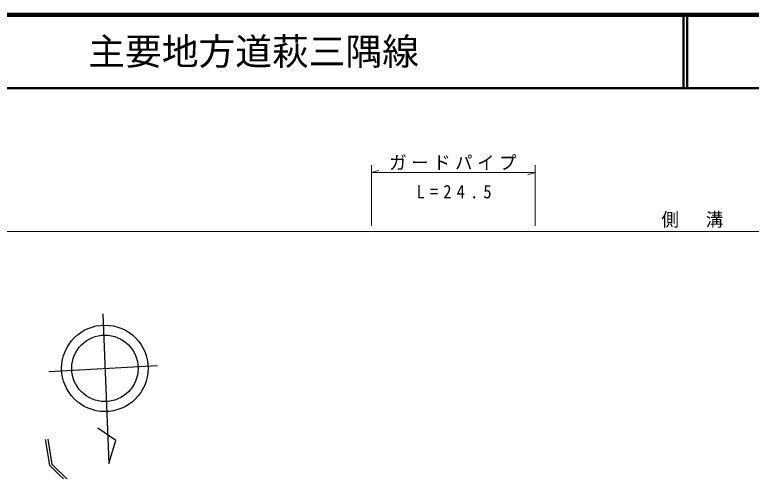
# Model space of a CAD drawing. Units: millimetres, scale not verified. Extents: x 40000 to 680000, y 20000 to 380000.
# Drawn here: x 206718 to 306964, y 317850 to 380000 of the extents above; entities that cross this region are included whole.
import ezdxf
from ezdxf.enums import TextEntityAlignment as Align

# ---------------------------------------------------------------- set-up
doc = ezdxf.new("R2010")
doc.units = ezdxf.units.MM
doc.header["$LTSCALE"] = 1000
for name, color, linetype, lineweight in [('M-BGD', 7, 'Continuous', 25), ('M-BMK-SRVR', 3, 'Continuous', 25), ('M-STR-HTXT', 7, 'Continuous', 13), ('M-TTL', 2, 'Continuous', 140), ('M-TTL-LINE', 7, 'Continuous', 50)]:
    doc.layers.add(name, color=color, linetype=linetype, lineweight=lineweight)
doc.layers.add('M-TTL-TXT', color=7, linetype='Continuous')
doc.styles.add('ＭＳ ゴシック', font='')
doc.styles.get('ＭＳ ゴシック').set_extended_font_data('MS Gothic')

msp = doc.modelspace()

# ---------------------------------------------------------------- linework, layer by layer
at = {"layer": 'M-BGD'}
for points in [[(210868, 322173), (211430, 318668), (224391, 305933)], [(211213, 322229), (211757, 318837), (224637, 306182)]]:
    msp.add_lwpolyline(points, dxfattribs=at)
at = {"layer": 'M-BMK-SRVR'}
msp.add_line((226159, 332222), (211339, 331397), dxfattribs=at)
msp.add_lwpolyline([(218727, 339273), (219520, 318886), (220457, 322042), (218010, 323707)], dxfattribs=at)
for radius in [5884, 4519]:
    msp.add_circle((218989, 331863), radius, dxfattribs=at)
at = {"layer": 'M-STR-HTXT'}
for p, q in [((255289, 351251), (255289, 359500)), ((277554, 359500), (277554, 351251)), ((255289, 358500), (256289, 358780)), ((255289, 358500), (277554, 358500)), ((277554, 358500), (276554, 358220)), ((83801, 350500), (512616, 350500))]:
    msp.add_line(p, q, dxfattribs=at)
at = {"layer": 'M-TTL'}
msp.add_line((680000, 380000), (40000, 380000), dxfattribs=at)
at = {"layer": 'M-TTL-LINE'}
for p, q in [((297750, 380000), (297750, 370000)), ((298250, 380000), (298250, 370000)), ((40000, 370000), (680000, 370000))]:
    msp.add_line(p, q, dxfattribs=at)

# ---------------------------------------------------------------- texts
at = {"layer": 'M-STR-HTXT', "char_height": 1833, "attachment_point": 7, "style": 'ＭＳ ゴシック'}
for s, insert in [('\\T1.26;\\W0.95;ガードパイプ', (257672, 358842)), ('\\T1.62;\\W0.9;L=24.5', (261411, 354971)), ('\\T1.27;\\W0.95;側\u3000溝', (294743, 351000))]:
    msp.add_mtext(s, dxfattribs=dict(at, insert=insert))
at = {"layer": 'M-TTL-TXT', "style": 'ＭＳ ゴシック'}
msp.add_text('主要地方道萩三隅線', height=3666, dxfattribs=at).set_placement((216734, 375000), align=Align.MIDDLE_LEFT)

doc.saveas('drawing.dxf')
